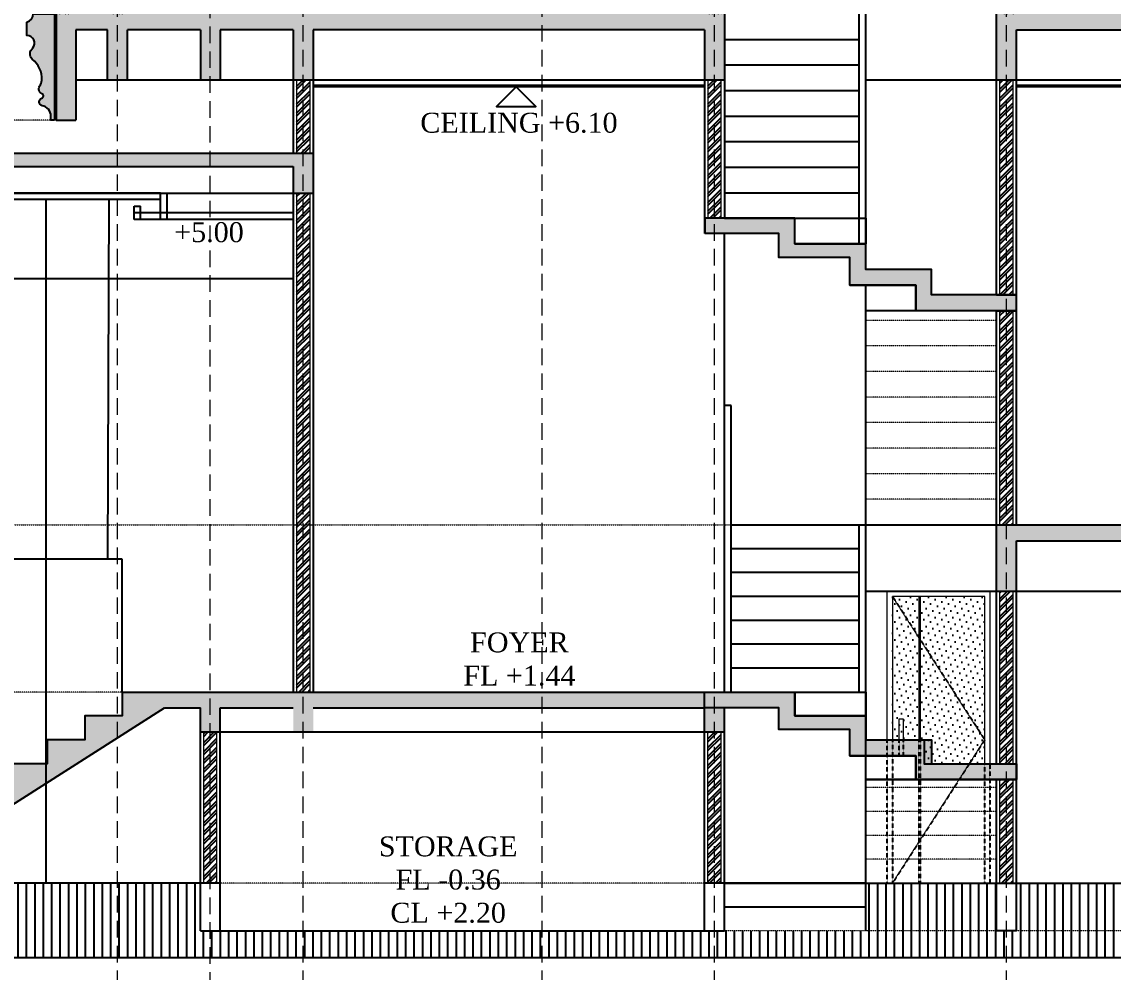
# Model space of a CAD drawing. Header units: millimetres. Extents: x -9564 to 494436, y -140371 to 4257.
# Drawn here: x 424832 to 433056, y -15594 to -8434 of the extents above; entities that cross this region are included whole.
import ezdxf

# ---------------------------------------------------------------- set-up
doc = ezdxf.new("R2010")
doc.units = ezdxf.units.MM
doc.header["$MEASUREMENT"] = 0
for name, pattern in [('DASHED', [0.75, 0.5, -0.25]), ('HIDDEN2', [0.1875, 0.125, -0.0625]), ('SLD-Solid', [0])]:
    doc.linetypes.add(name, pattern=pattern)
doc.layers.get('DEFPOINTS').update_dxf_attribs({"lineweight": 18})
for name, color, linetype, lineweight in [('8', 8, 'Continuous', 5), ('AS', 8, 'HIDDEN2', 5), ('DIM', 1, 'Continuous', 5), ('Dimensi', 252, 'Continuous', 9), ('DOOR OPENING', 4, 'SLD-Solid', 5)]:
    doc.layers.add(name, color=color, linetype=linetype, lineweight=lineweight)
for name, color, linetype in [('garis tipis', 251, 'Continuous'), ('HACH', 251, 'Continuous'), ('TEXT', 4, 'Continuous')]:
    doc.layers.add(name, color=color, linetype=linetype)
doc.styles.add('style1', font='times.ttf', dxfattribs={"height": 0.15})
doc.styles.add('style2', font='times.ttf', dxfattribs={"height": 0.18})
doc.dimstyles.new('ISO-25', dxfattribs={"dimtxt": 0.18, "dimasz": 0.12, "dimexe": 0.1, "dimexo": 0.1, "dimgap": 0.0625, "dimtad": 1, "dimtoh": 1, "dimdec": 0, "dimlfac": 1000, "dimtxsty": 'style2', "dimblk": 'ARCHTICK', "dimcen": 0.15, "dimclrd": 1, "dimclre": 1, "dimclrt": 4, "dimadec": 0, "dimazin": 0, "dimtfac": 1, "dimtdec": 0, "dimtmove": 0, "dimatfit": 3, "dimldrblk": 'OBLIQUE', "dimfxl": 1, "dimarcsym": 0})
pattern_1 = [(95, (295264.6, -139278.485), (28.018925, 23.5106715), [3.809999, -41.909992]), (40, (295264.6, -139278.485), (-32.0036846, 22.0353416), [3.0479994, -33.5281105]), (145.451445, (295266.935, -139276.525), (-3.984759, 45.546012), [3.238001, -35.618042]), (91.1842, (295257.416, -139271.3), (44.28204, 32.390676), [5.714999, -62.864988]), (141.635558, (295261.106, -139268.6), (-1.417323, 68.56534), [4.857004, -53.427112]), (36.18415, (295257.416, -139271.3), (-1.417323, 68.56534), [4.571993, -50.291937]), (66, (295262.804, -139269.504), (35.903989, 6.9790285), [3.809999, -41.909992]), (11, (295262.804, -139269.504), (-17.307982, 34.788232), [3.0479994, -33.527994]), (116.451445, (295265.796, -139268.923), (18.596007, 41.7672607), [3.238001, -35.617981]), (82.5, (295264.6, -139278.485), (-11.52109165, 12.3946804), [0, -33.1215938, 0, -34.0359936, 0, -33.6549937]), (52.5, (295264.6, -139278.485), (-4.7179446, 23.6173956), [0, -19.4055963, 0, -32.359594, 0, -12.8269976]), (12.5, (295256.59, -139286.495), (19.98556885, 18.3652357), [0, -12.6999976, 0, -39.6239925, 0, -52.57799]), (2.5, (295252.998, -139290.087), (17.3527776, 24.544474), [0, -16.509997, 0, -26.314395, 0, -37.337993])]
pattern_2 = [(45, (295264.6, -139278.485), (-33.675954, 33.675954), []), (45, (295287.05, -139278.485), (-33.675954, 33.675954), [])]

# ---------------------------------------------------------------- blocks, each defined once
blk = doc.blocks.new('strair')
at = {"layer": 'DIM', "true_color": 0x636466}
h = blk.add_hatch(dxfattribs=at)
h.set_pattern_fill('AR-CONC', color=251, scale=0.0002, angle=45)
h.set_pattern_definition([(95, (4.91692, 3e-14), (0.02801893, 0.023510676), [0.00381, -0.04191]), (40, (4.91692, 3e-14), (-0.032003691, 0.022035346), [0.003048, -0.033528117]), (145.451445, (4.919255, 0.00196), (-0.0039847595, 0.0455460204), [0.003238002, -0.035618049]), (91.1842, (4.909736, 0.007184), (0.044282049, 0.032390683), [0.005715, -0.062865]), (141.635558, (4.913426, 0.009883), (-0.001417323, 0.068565353), [0.004857005, -0.053427122]), (36.18415, (4.909736, 0.007184), (-0.001417323, 0.068565353), [0.004571993, -0.050291946]), (66, (4.915124, 0.00898), (0.035903996, 0.00697903), [0.00381, -0.04191]), (11, (4.915124, 0.00898), (-0.017307985, 0.034788239), [0.003048, -0.033528]), (116.451445, (4.918116, 0.009562), (0.0185960104, 0.0417672685), [0.003238002, -0.0356179875]), (82.5, (4.91692, 3e-14), (-0.0115210938, 0.0123946827), [0, -0.0331216, 0, -0.034036, 0, -0.033655]), (52.5, (4.91692, 3e-14), (-0.0047179455, 0.0236174), [0, -0.0194056, 0, -0.0323596, 0, -0.012827]), (12.5, (4.90891, -0.00801), (0.0199855726, 0.0183652391), [0, -0.0127, 0, -0.039624, 0, -0.052578]), (2.5, (4.905317, -0.011602), (0.017352781, 0.0245444786), [0, -0.01651, 0, -0.0263144, 0, -0.037338])])
h.paths.add_polyline_path([(141.9799, 128.7875), (141.3399, 128.7875), (141.3399, 128.98), (140.8449, 128.98), (140.8449, 129.1725), (140.3099, 129.1725), (140.3099, 129.365), (139.6299, 129.365), (139.6299, 129.2507), (140.1899, 129.2507), (140.1899, 129.07), (140.7249, 129.07), (140.7249, 128.86), (141.2199, 128.86), (141.2199, 128.6675), (141.9799, 128.6675)])
for p, q in [((139.6299, 129.365), (139.6299, 129.2507)), ((141.2199, 128.6675), (140.8449, 128.6675))]:
    blk.add_line(p, q)
for points in [[(141.9799, 128.6675), (141.9799, 128.7875), (141.3399, 128.7875), (141.3399, 128.98), (140.8449, 128.98), (140.8449, 129.1725), (140.3099, 129.1725), (140.3099, 129.365), (139.6299, 129.365)], [(141.9799, 128.6675), (141.2199, 128.6675), (141.2199, 128.86), (140.7249, 128.86), (140.7249, 129.07), (140.1899, 129.07), (140.1899, 129.2507), (139.6299, 129.2507)], [(140.7249, 128.86), (141.2199, 128.86), (141.2199, 128.6675)]]:
    blk.add_lwpolyline(points)
blk.add_lwpolyline([(140.8449, 129.1725), (140.3099, 129.1725), (140.3099, 129.365), (140.8449, 129.365)], close=True)
blk = doc.blocks.new('12143')
at = {"layer": 'DIM', "true_color": 0x636466}
h = blk.add_hatch(dxfattribs=at)
h.set_pattern_fill('AR-CONC', color=251, scale=0.0002, angle=45)
h.set_pattern_definition([(95, (0, -4), (0.02801893, 0.023510676), [0.00381, -0.04191]), (40, (0, -4), (-0.032003691, 0.022035346), [0.003048, -0.033528117]), (145.451445, (0.002335, -3.99804), (-0.0039847595, 0.0455460204), [0.003238002, -0.035618049]), (91.1842, (-0.007184, -3.992816), (0.044282049, 0.032390683), [0.005715, -0.062865]), (141.635558, (-0.003494, -3.990117), (-0.001417323, 0.068565353), [0.004857005, -0.053427122]), (36.18415, (-0.007184, -3.992816), (-0.001417323, 0.068565353), [0.004571993, -0.050291946]), (66, (-0.001796, -3.99102), (0.035903996, 0.00697903), [0.00381, -0.04191]), (11, (-0.001796, -3.99102), (-0.017307985, 0.034788239), [0.003048, -0.033528]), (116.451445, (0.001196, -3.990438), (0.0185960104, 0.0417672685), [0.003238002, -0.0356179875]), (82.5, (0, -4), (-0.0115210938, 0.0123946827), [0, -0.0331216, 0, -0.034036, 0, -0.033655]), (52.5, (0, -4), (-0.0047179455, 0.0236174), [0, -0.0194056, 0, -0.0323596, 0, -0.012827]), (12.5, (-0.00801, -4.00801), (0.0199855726, 0.0183652391), [0, -0.0127, 0, -0.039624, 0, -0.052578]), (2.5, (-0.011602, -4.011602), (0.017352781, 0.0245444786), [0, -0.01651, 0, -0.0263144, 0, -0.037338])])
h.paths.add_polyline_path([(134.7129, 121.795), (135.3929, 121.795), (135.3929, 121.615), (135.9279, 121.615), (135.9279, 121.4344), (136.4229, 121.4344), (136.4229, 121.255), (137.0629, 121.255), (137.0629, 121.135), (136.3029, 121.135), (136.3029, 121.3144), (135.8079, 121.3144), (135.8079, 121.5125), (135.2729, 121.5125), (135.2729, 121.675), (134.7129, 121.675)])
for points in [[(134.7129, 121.795), (135.3929, 121.795), (135.3929, 121.615), (135.9279, 121.615), (135.9279, 121.4344), (136.4229, 121.4344), (136.4229, 121.255), (137.0629, 121.255), (137.0629, 121.135), (136.3029, 121.135), (136.3029, 121.3144), (135.8079, 121.3144), (135.8079, 121.5125), (135.2729, 121.5125), (135.2729, 121.675), (134.7129, 121.675)], [(135.9279, 121.615), (135.3929, 121.615), (135.3929, 121.795), (135.9279, 121.795)]]:
    blk.add_lwpolyline(points, close=True)
blk.add_lwpolyline([(135.8079, 121.3144), (136.3029, 121.3144), (136.3029, 121.135), (135.9279, 121.135)])
blk = doc.blocks.new('lis 3')
at = {"true_color": 0x636466}
h = blk.add_hatch(color=251, dxfattribs=at)
h.dxf.hatch_style = 1
h.paths.add_polyline_path([(93.2596, 135.8463), (93.2596, 135.9463, -0.319918), (93.2119, 136.0088), (93.0532, 136.0088), (93.0532, 135.2088), (93.0794, 135.2088), (93.0794, 135.238, -0.36498), (93.146, 135.317, 0.74874), (93.1481, 135.373, -0.70461), (93.1474, 135.4069, 0.42104), (93.1656, 135.4635, -0.123299), (93.1466, 135.5103, -0.24485), (93.2204, 135.6668, 0.438632), (93.2156, 135.7521, -0.621787)])
blk.add_lwpolyline([(93.0532, 135.2088), (93.0794, 135.2088), (93.0794, 135.238, -0.36498), (93.146, 135.317, 0.741922), (93.1486, 135.3729, -0.66528), (93.1451, 135.4059, 0.438756), (93.1656, 135.4635, -0.123299), (93.1466, 135.5103, -0.24485), (93.2204, 135.6668, 0.438632), (93.2156, 135.7521, -0.621787), (93.2596, 135.8463), (93.2596, 135.9463, -0.319918), (93.2119, 136.0088), (93.0532, 136.0088)], format="xyb", close=True)
blk = doc.blocks.new('_ArchTick')
at = {"color": 0, "linetype": 'ByBlock', "const_width": 0.15}
blk.add_lwpolyline([(-0.5, -0.5), (0.5, 0.5)], dxfattribs=at)
blk = doc.blocks.new('*D944')
at = {"color": 1, "lineweight": -2, "transparency": 16777216}
for p, q in [((425166.5, -9773.5), (425015.5, -9773.5)), ((425015.6, -14923.5), (425015.6, -9773.5)), ((425166.5, -14923.5), (425015.5, -14923.5))]:
    blk.add_line(p, q, dxfattribs=at)
at = {"layer": 'DEFPOINTS', "color": 0, "transparency": 16777216}
for p in [(425015.6, -9773.5), (425166.6, -9773.5), (425166.6, -14923.5, 0)]:
    blk.add_point(p, dxfattribs=at)
at = {"color": 1, "lineweight": -2, "transparency": 16777216, "xscale": 0.12, "yscale": 0.12, "zscale": 0.12}
for p, rotation in [((425015.6, -9773.5), 90), ((425015.6, -14923.5), 270)]:
    blk.add_blockref('_ArchTick', p, dxfattribs=dict(at, rotation=rotation))
at = {"color": 4, "transparency": 16777216, "insert": (425015.4, -12348.5), "char_height": 0.18, "attachment_point": 5, "rotation": 90, "style": 'style2'}
blk.add_mtext('5149999', dxfattribs=at)
blk = doc.blocks.new('_Oblique')
at = {"color": 0, "linetype": 'ByBlock', "lineweight": -2}
blk.add_line((-0.5, -0.5), (0.5, 0.5), dxfattribs=at)
blk = doc.blocks.new('1223')
at = {"layer": 'AS'}
for p, q in [((457.3527, 196.1256), (457.3527, 214.2574)), ((458.0527, 195.5522), (458.0527, 214.2574)), ((458.7527, 196.1256), (458.7527, 214.2574)), ((460.5527, 196.1256), (460.5527, 214.2574)), ((461.8527, 196.1256), (461.8527, 214.2574)), ((464.0527, 196.1256), (464.0527, 214.2574))]:
    blk.add_line(p, q, dxfattribs=at)

msp = doc.modelspace()

# ---------------------------------------------------------------- hatches: boundary and pattern name
h = msp.add_hatch()
h.set_pattern_fill('ANSI32', color=8, scale=4.999999)
h.set_pattern_definition(pattern_2)
h.paths.add_polyline_path([(439277.5222, -14923.5377), (439377.5222, -14923.5377), (439377.5222, -12723.5381), (439277.5222, -12723.5381)])
h.paths.add_polyline_path([(439377.5222, -8873.5388), (439277.5222, -8873.5388), (439277.5222, -12223.5382), (439377.5222, -12223.5382)])
h.paths.add_polyline_path([(439377.5222, -4923.5396), (439277.5222, -4923.5396), (439277.5222, -8373.5389), (439377.5222, -8373.5389)])
h.paths.add_polyline_path([(432202.5236, -4523.5396), (432302.5235, -4523.5396), (432302.5235, -1473.5402), (432202.5236, -1473.5402)])
h.paths.add_polyline_path([(435682.5228, -12723.5381), (435582.5228, -12723.5381), (435582.5228, -14923.5377), (435682.5228, -14923.5377)])
h.paths.add_polyline_path([(430102.524, -13783.5379), (430002.524, -13783.5379), (430002.524, -14923.5377), (430102.524, -14923.5377)])
h.paths.add_polyline_path([(426302.5247, -13783.5379), (426202.5247, -13783.5379), (426202.5247, -14923.5377), (426302.5247, -14923.5377)])
h.paths.add_polyline_path([(427002.5245, -12223.5382), (426902.5246, -12223.5382), (426902.5246, -13483.538), (427002.5245, -13483.538)])
h.paths.add_polyline_path([(426902.5246, -12223.5382), (427002.5245, -12223.5382), (427002.5245, -9723.5387), (426902.5246, -9723.5387)])
h.paths.add_polyline_path([(427002.5245, -8873.5388), (426902.5246, -8873.5388), (426902.5246, -9423.5387), (427002.5245, -9423.5387)])
h.paths.add_polyline_path([(425602.5248, -4923.5396), (425502.5255, -4923.5396), (425502.5255, -7773.539), (425602.5248, -7773.539)])
h.paths.add_polyline_path([(425502.5255, -8373.5389), (425602.5248, -8373.5389), (425602.5248, -7873.539), (425502.5255, -7873.539)])
h.paths.add_polyline_path([(425215.0263, -7873.539), (425115.0271, -7873.539), (425115.0271, -8373.5389), (425215.0263, -8373.5389)])
h.paths.add_polyline_path([(426902.5246, -4523.5396), (427002.5245, -4523.5396), (427002.5245, -1473.5402), (426902.5246, -1473.5402)])
h.paths.add_polyline_path([(430002.524, -4523.5396), (430102.524, -4523.5396), (430102.524, -1473.5402), (430002.524, -1473.5402)])
h.paths.add_polyline_path([(421727.5255, -9723.5387), (421627.5255, -9723.5387), (421627.5255, -10523.5385), (421727.5255, -10523.5385)])
h.paths.add_polyline_path([(427813.8535, -9354.2195), (429342.4581, -9354.2195), (429342.4581, -9033.942), (427813.8535, -9033.942)], flags=9)
h.paths.add_polyline_path([(427483.2014, -3334.971), (427483.2014, -2713.4066), (427098.8684, -2713.4066), (427098.8684, -3334.971)], flags=9)
h.paths.add_polyline_path([(439377.5222, -1473.5402), (439277.5222, -1473.5402), (439277.5222, -4523.5396), (439377.5222, -4523.5396)])
h = msp.add_hatch()
h.set_pattern_fill('ANSI32', color=8, scale=4.999999)
h.set_pattern_definition(pattern_2)
h.paths.add_polyline_path([(432202.5236, -14923.5377), (432302.5235, -14923.5377), (432302.5235, -14143.5378), (432202.5236, -14143.5378)])
h.paths.add_polyline_path([(432202.5236, -14023.5379), (432302.5235, -14023.5379), (432302.5235, -12723.5381), (432202.5236, -12723.5381)])
h.paths.add_polyline_path([(432302.5235, -10611.0385), (432202.5236, -10611.0385), (432202.5236, -12223.5382), (432302.5235, -12223.5382)])
h.paths.add_polyline_path([(432202.5236, -10491.0385), (432302.5235, -10491.0385), (432302.5235, -8873.5388), (432202.5236, -8873.5388)])
h.paths.add_polyline_path([(430002.524, -9913.5386), (430102.524, -9913.5386), (430102.524, -8873.5388), (430002.524, -8873.5388)])
h.paths.add_polyline_path([(432302.5235, -6761.0392), (432202.5236, -6761.0392), (432202.5236, -8373.5389), (432302.5235, -8373.5389)])
h.paths.add_polyline_path([(430102.524, -6177.8577), (430002.524, -6177.8577), (430002.524, -8373.5389), (430102.524, -8373.5389)])
h.paths.add_polyline_path([(432302.5235, -4923.5396), (432202.5236, -4923.5396), (432202.5236, -6641.0393), (432302.5235, -6641.0393)])
h.paths.add_polyline_path([(430102.524, -4923.5396), (430002.524, -4923.5396), (430002.524, -6063.5394), (430102.524, -6063.5394)])
h = msp.add_hatch()
h.set_pattern_fill('DOTS', color=8, scale=29.999994, angle=45)
h.set_pattern_definition([(45, (-203801.84, -168824.07), (-16.837977, 50.5139312), [0, -47.624991])])
h.paths.add_polyline_path([(431547.0691, -12763.5381), (432087.5236, -12763.5381), (432087.5236, -13343.538)])
h.paths.add_polyline_path([(431734.6123, -14023.5379), (432087.5236, -14023.5379), (432087.5236, -13343.538)])
h.paths.add_polyline_path([(431632.5237, -13844.1054), (431632.5237, -14023.5379), (431734.6123, -14023.5379), (432087.5236, -13343.538), (431547.0691, -12763.5381), (431477.5237, -12763.5381), (431477.5237, -13844.1054)])
h.paths.add_polyline_path([(431392.5242, -13844.1054), (431467.5237, -13844.1054), (431467.5237, -12763.5381), (431392.5242, -12763.5381)])
h = msp.add_hatch()
h.set_pattern_fill('ANSI31', color=8, scale=19.999996, angle=45)
h.set_pattern_definition([(90, (295264.6, -139278.485), (-63.499988, 0), [])])
h.paths.add_polyline_path([(421752.5255, -14923.5377), (419502.5259, -14923.5377), (419502.5259, -15483.5376), (421752.5255, -15483.5376)])
h.paths.add_polyline_path([(422232.5254, -14923.5377), (421752.5255, -14923.5377), (421752.5255, -15483.5376), (422232.5254, -15483.5376)])
h.paths.add_polyline_path([(424172.525, -14923.5377), (422232.5254, -14923.5377), (422232.5254, -15483.5376), (424172.525, -15483.5376)])
h.paths.add_polyline_path([(432177.5236, -14923.5377), (431192.5237, -14923.5377), (431192.5237, -15283.5376), (432177.5236, -15283.5376)], flags=17)
h.paths.add_polyline_path([(435557.5228, -14923.5377), (432327.5235, -14923.5377), (432327.5235, -15283.5376), (435557.5228, -15283.5376)], flags=17)
h.paths.add_polyline_path([(439252.5222, -14923.5377), (435707.5228, -14923.5377), (435707.5228, -15283.5376), (439252.5222, -15283.5376)], flags=17)
h.paths.add_polyline_path([(424322.525, -14923.5377), (424322.525, -15283.5376), (424172.525, -15283.5376), (424172.525, -15483.5376), (439402.5222, -15483.5376), (439402.5222, -15283.5376), (430087.7543, -15283.5376), (429977.524, -15283.5376), (426177.5247, -15283.5376), (426177.5247, -14923.5377)])
at = {"layer": 'DIM', "true_color": 0x636466}
h = msp.add_hatch(dxfattribs=at)
h.set_pattern_fill('AR-CONC', color=251, scale=0.2, angle=45)
h.set_pattern_definition(pattern_1)
h.paths.add_polyline_path([(439252.5222, -4923.5396), (439402.5222, -4923.5396), (439402.5222, -4523.5396), (432177.5236, -4523.5396), (432177.5236, -4923.5396), (432327.5235, -4923.5396), (432327.5235, -4643.5396), (439252.5222, -4643.5396)])
h.paths.add_polyline_path([(429977.524, -4643.5396), (429977.524, -4923.5396), (430127.5239, -4923.5396), (430127.5239, -4523.5396), (425477.5256, -4523.5396), (425477.5256, -4923.5396), (425627.5248, -4923.5396), (425627.5248, -4643.5396)])
h.paths.add_polyline_path([(439252.5222, -1193.5403), (439252.5222, -1473.5402), (439402.5222, -1473.5402), (439402.5222, -1073.5403), (432327.5235, -1073.5403), (426877.5246, -1073.5403), (426877.5246, -1473.5402), (427027.5245, -1473.5402), (427027.5245, -1193.5403), (429977.524, -1193.5403), (429977.524, -1473.5402), (430127.5239, -1473.5402), (430127.5239, -1193.5403), (432177.5236, -1193.5403), (432177.5236, -1473.5402), (432327.5235, -1473.5402), (432327.5235, -1193.5403)])
h.paths.add_polyline_path([(426877.5246, -9523.5387), (426877.5246, -9723.5387), (427027.5245, -9723.5387), (427027.5245, -9423.5387), (421602.5256, -9423.5387), (421602.5256, -9723.5387), (421752.5255, -9723.5387), (421752.5255, -9523.5387)])
h = msp.add_hatch(dxfattribs=at)
h.set_pattern_fill('AR-CONC', color=251, scale=0.2, angle=45)
h.set_pattern_definition(pattern_1)
h.paths.add_polyline_path([(439252.5222, -8493.5389), (439252.5222, -8873.5388), (439402.5222, -8873.5388), (439402.5222, -8373.5389), (432177.5236, -8373.5389), (432177.5236, -8873.5388), (432327.5235, -8873.5388), (432327.5235, -8493.5389)])
h.paths.add_polyline_path([(425090.0256, -8373.5389), (425090.0256, -9173.5388), (425240.0256, -9173.5388), (425240.0256, -8493.5389), (425477.5256, -8493.5389), (425477.5256, -8873.5388), (425627.5248, -8873.5388), (425627.5248, -8493.5389), (426177.5247, -8493.5389), (426177.5247, -8873.5388), (426327.5247, -8873.5388), (426327.5247, -8493.5389), (426877.5246, -8493.5389), (426877.5246, -8873.5388), (427027.5245, -8873.5388), (427027.5245, -8493.5389), (429977.524, -8493.5389), (429977.524, -8873.5388), (430127.5239, -8873.5388), (430127.5239, -8373.5389)])
h = msp.add_hatch(dxfattribs=at)
h.set_pattern_fill('AR-CONC', color=251, scale=0.2, angle=45)
h.set_pattern_definition(pattern_1)
h.paths.add_polyline_path([(439402.5222, -12223.5382), (432177.5236, -12223.5382), (432177.5236, -12723.5381), (432182.5235, -12723.5381), (432327.5235, -12723.5381), (432327.5235, -12343.5382), (435557.5228, -12343.5382), (435557.5228, -12723.5381), (435707.5228, -12723.5381), (435707.5228, -12343.5382), (439252.5222, -12343.5382), (439252.5222, -12723.5381), (439402.5222, -12723.5381)])
h = msp.add_hatch(dxfattribs=at)
h.set_pattern_fill('AR-CONC', color=251, scale=0.2, angle=45)
h.set_pattern_definition(pattern_1)
h.paths.add_polyline_path([(430127.5239, -13603.5379), (430052.524, -13603.5379), (430052.524, -13783.5379), (430127.5239, -13783.5379)])
h.paths.add_polyline_path([(430052.524, -13603.5379), (429977.524, -13603.5379), (429977.524, -13783.5379), (430052.524, -13783.5379)])
h.paths.add_polyline_path([(429977.524, -13483.538), (428752.5242, -13483.538), (428752.5242, -13603.5379), (429977.524, -13603.5379)])
h.paths.add_polyline_path([(428752.5242, -13483.538), (426952.5245, -13483.538), (426952.5245, -13783.5379), (427027.5244, -13783.5379), (427027.5244, -13603.5379), (428752.5242, -13603.5379)])
h.paths.add_polyline_path([(426952.5245, -13483.538), (425589.1914, -13483.538), (425589.1914, -13663.5379), (425305.8581, -13663.5379), (425305.8581, -13843.5379), (425022.5248, -13843.5379), (425022.5248, -14023.5379), (424739.1915, -14023.5379), (424739.1915, -14203.5378), (424455.8583, -14203.5378), (424455.8583, -14383.5378), (424172.525, -14383.5378), (424172.525, -14705.706), (425907.4192, -13603.5379), (426177.5247, -13603.5379), (426177.5247, -13783.5379), (426327.5247, -13783.5379), (426327.5247, -13603.5379), (426877.5245, -13603.5379), (426877.5245, -13783.5379), (426952.5245, -13783.5379)])

# ---------------------------------------------------------------- linework, layer by layer
for p, q in [((430127.5239, -6177.8577), (430127.5239, -9913.5386)), ((425090.0256, -8373.5389, 0), (425090.0256, -9173.5388, 0)), ((431142.5238, -10106.0386), (431142.5238, -8373.5389)), ((431192.5237, -10298.5386), (431192.5237, -8373.5389)), ((432177.5236, -10418.5385), (432177.5236, -8373.5389)), ((425477.5256, -8493.5389, 0), (425240.0256, -8493.5389)), ((425240.0256, -8493.5389, 0), (425240.0256, -9173.5388, 0)), ((425477.5256, -8873.5388, 0), (425477.5256, -8493.5389, 0)), ((426177.5247, -8493.5389), (425627.5248, -8493.5389)), ((425627.5248, -8873.5388), (425627.5248, -8493.5389)), ((426177.5247, -8493.5389), (426177.5247, -8873.5388)), ((426877.5246, -8493.5389), (426327.5247, -8493.5389)), ((426327.5247, -8493.5389), (426327.5247, -8873.5388)), ((426877.5246, -8493.5389), (426877.5246, -9423.5387)), ((429977.524, -8493.5389), (427027.5245, -8493.5389)), ((427027.5245, -8493.5389), (427027.5245, -13483.538)), ((429977.524, -8493.5389, 0), (429977.524, -10027.857)), ((432327.5235, -12223.5382), (432327.5235, -8493.5389)), ((432327.5235, -8493.5389), (439252.5222, -8493.5389)), ((430127.5239, -8566.0389), (431142.5238, -8566.0389)), ((425477.5263, -8773.5389, 0), (425477.5256, -8773.5389, 0)), ((430127.5239, -8758.5389), (431142.5238, -8758.5389)), ((426877.5246, -8873.5388), (425240.0256, -8873.5388, 0)), ((430127.5239, -8873.5388), (426877.5246, -8873.5388)), ((430127.5239, -8873.5388), (427027.5245, -8873.5388)), ((439402.5222, -8873.5388), (431192.5237, -8873.5388)), ((439252.5222, -8873.5388, 0), (432177.5236, -8873.5388)), ((429977.524, -8923.5388), (427027.5245, -8923.5388)), ((430127.5239, -8951.0388), (431142.5238, -8951.0388)), ((439252.5222, -8923.5388, 0), (432327.5235, -8923.5388, 0)), ((425090.0264, -9173.5388, 0), (425240.0256, -9173.5388, 0)), ((430127.5239, -9143.5388), (431142.5238, -9143.5388)), ((430127.5239, -9336.0387), (431142.5238, -9336.0387)), ((421602.5256, -9423.5387), (427027.5245, -9423.5387)), ((421752.5255, -9523.5387), (426877.5246, -9523.5387)), ((426877.5246, -9523.5387), (426877.5246, -13483.538)), ((430127.5239, -9528.5387), (431142.5238, -9528.5387)), ((421752.5255, -9723.5387), (426877.5246, -9723.5387)), ((425877.5247, -9773.5387), (424143.8997, -9773.5387)), ((425877.5247, -9723.5387), (424144.0682, -9723.5387)), ((425486.6555, -9773.5387), (425477.5248, -12483.5382)), ((425877.5247, -9923.5386), (425877.5247, -9723.5387)), ((425927.5247, -9923.5386), (425927.5247, -9723.5387)), ((426877.5246, -9723.5387), (427027.5245, -9723.5387)), ((430127.5239, -9721.0387), (431142.5238, -9721.0387)), ((425677.5248, -9923.5386), (425677.5248, -9823.5387)), ((425677.5248, -9823.5387), (425727.5248, -9823.5387)), ((425727.5248, -9923.5386), (425727.5248, -9823.5387)), ((426877.5246, -9873.5386), (425677.5248, -9873.5386)), ((426877.5246, -9923.5386), (425677.5248, -9923.5386)), ((425877.5247, -9923.5386), (425677.5248, -9923.5386)), ((426877.5246, -9923.5386), (425877.5247, -9923.5386)), ((430127.5239, -9913.5386), (429977.524, -9913.5386)), ((430127.5239, -9913.5386), (431192.5237, -9913.5386)), ((430127.5239, -10491.0385), (430127.5239, -10027.857)), ((430657.5238, -10106.0386), (431192.5237, -10106.0386)), ((426877.5246, -10368.8781), (421752.5255, -10368.8781)), ((431192.5237, -10611.0385), (431192.5237, -10418.5385)), ((432177.5236, -10491.0385), (432177.5236, -10418.5385)), ((430127.5239, -13483.538), (430127.5239, -10491.0385)), ((432177.5236, -10491.0385), (432327.5235, -10491.0385)), ((431192.5237, -12223.5382), (431192.5237, -10611.0385)), ((432177.5236, -12223.5382), (432177.5236, -10611.0385)), ((432177.5236, -10611.0385), (432327.5235, -10611.0385)), ((430177.5239, -11323.5384), (430127.5239, -11323.5384)), ((430177.5239, -13483.538), (430177.5239, -11323.5384)), ((430177.5239, -12223.5382), (439402.5222, -12223.5382)), ((431142.5238, -13483.538), (431142.5238, -12223.5382)), ((431192.5237, -14023.5379), (431192.5237, -12223.5382)), ((432177.5236, -14023.5379), (432177.5236, -12223.5382)), ((431142.5238, -12403.5382), (430177.5239, -12403.5382)), ((431142.5238, -12403.5382), (430177.5239, -12403.5382)), ((432327.5235, -15283.5376), (432327.5235, -12343.5382)), ((432327.5235, -12343.5382), (435557.5228, -12343.5382)), ((425589.1914, -12483.5382), (424172.525, -12483.5382)), ((425589.1914, -13483.538), (425589.1914, -12483.5382)), ((431142.5238, -12583.5381), (430177.5239, -12583.5381)), ((431192.5237, -12723.5381), (439402.5222, -12723.5381)), ((431142.5238, -12763.5381), (430177.5239, -12763.5381)), ((431142.5238, -12943.5381), (430177.5239, -12943.5381)), ((431142.5238, -13123.538), (430177.5239, -13123.538)), ((431142.5238, -13303.538), (430177.5239, -13303.538)), ((425589.1914, -13483.538), (430127.5239, -13483.538)), ((424322.525, -14610.4119), (425907.4192, -13603.5379)), ((425907.4192, -13603.5379), (426177.5247, -13603.5379)), ((426177.5247, -15283.5376), (426177.5247, -13603.5379)), ((426327.5247, -15283.5376), (426327.5247, -13603.5379)), ((426327.5247, -13603.5379), (426877.5245, -13603.5379)), ((427027.5244, -13603.5379), (429977.524, -13603.5379)), ((429977.524, -15283.5376), (429977.524, -13603.5379)), ((430127.5239, -15283.5376), (430127.5239, -13603.5379)), ((426177.5247, -13783.5379), (430127.5239, -13783.5379)), ((431192.5237, -15283.5376), (431192.5237, -13964.1054)), ((432177.5236, -14023.5379), (432327.5235, -14023.5379)), ((431192.5237, -14143.5378), (432177.5236, -14143.5378)), ((432177.5236, -15283.5376), (432177.5236, -14143.5378)), ((432177.5236, -14143.5378), (432327.5235, -14143.5378)), ((426177.5247, -14923.5377, 0), (419502.5259, -14923.5377)), ((426327.5247, -14923.5377, 0), (426177.5247, -14923.5377, 0)), ((430127.5239, -14923.5377), (429977.524, -14923.5377)), ((430127.5239, -14923.5377), (439402.5222, -14923.5377)), ((430127.5239, -14923.5377), (431192.5237, -14923.5377)), ((431192.5237, -14923.5377), (430127.5239, -14923.5377)), ((431192.5237, -14923.5377), (432177.5236, -14923.5377)), ((431192.5237, -15103.5377), (430127.5239, -15103.5377)), ((426177.5247, -15283.5376), (429977.524, -15283.5376)), ((429977.524, -15283.5376), (430127.5239, -15283.5376)), ((432327.5235, -15283.5376), (432177.5236, -15283.5376)), ((419502.5259, -15483.5376, 0), (441785.9202, -15483.5376, 0))]:
    msp.add_line(p, q)
for points in [[(428557.4781, -8923.5388), (428409.4837, -9071.5332), (428705.4725, -9071.5332), (428557.4781, -8923.5388)], [(425589.1914, -13483.538), (425589.1914, -13663.5379), (425305.8581, -13663.5379), (425305.8581, -13843.5379), (425022.5248, -13843.5379), (425022.5248, -14023.5379), (424739.1915, -14023.5379), (424739.1915, -14203.5378), (424455.8583, -14203.5378), (424455.8583, -14383.5378), (424172.525, -14383.5378), (424172.525, -14563.5378), (421752.5255, -14563.5378)], [(431352.5242, -13844.1054), (431632.5237, -13844.1054), (431632.5237, -14023.5379), (432127.5236, -14023.5379)]]:
    msp.add_lwpolyline(points)
at = {"layer": '8'}
for p, q in [((426902.5246, -8873.5388), (426902.5246, -9423.5387)), ((427002.5245, -8873.5388), (427002.5245, -9423.5387)), ((430002.524, -8873.5388, 0), (430002.524, -9913.5386)), ((430102.524, -9913.5386), (430102.524, -8873.5388)), ((432202.5236, -10491.0385), (432202.5236, -8873.5388)), ((432302.5235, -10491.0385), (432302.5235, -8873.5388)), ((426902.5246, -9723.5387), (426902.5246, -13483.538)), ((427002.5245, -9723.5387), (427002.5245, -13483.538)), ((432202.5236, -12223.5382), (432202.5236, -10611.0385)), ((432302.5235, -12223.5382), (432302.5235, -10611.0385)), ((432202.5236, -14023.5379), (432202.5236, -12723.5381)), ((432302.5235, -14023.5379), (432302.5235, -12723.5381)), ((426202.5247, -14923.5377), (426202.5247, -13783.5379)), ((426302.5247, -14923.5377), (426302.5247, -13783.5379)), ((430002.524, -14923.5377), (430002.524, -13783.5379)), ((430102.524, -14923.5377), (430102.524, -13783.5379)), ((432202.5236, -14923.5377), (432202.5236, -14143.5378)), ((432302.5235, -14923.5377), (432302.5235, -14143.5378))]:
    msp.add_line(p, q, dxfattribs=at)
at = {"layer": 'AS'}
for p, q in [((425240.0256, -9173.5388), (415982.9209, -9173.5388)), ((432177.5236, -10683.5385), (431192.5237, -10683.5385)), ((432177.5236, -10876.0385), (431192.5237, -10876.0385)), ((432177.5236, -11068.5384), (431192.5237, -11068.5384)), ((432177.5236, -11261.0384), (431192.5237, -11261.0384)), ((432177.5236, -11453.5383), (431192.5237, -11453.5383)), ((432177.5236, -11646.0383), (431192.5237, -11646.0383)), ((432177.5236, -11838.5383), (431192.5237, -11838.5383)), ((432177.5236, -12031.0382), (431192.5237, -12031.0382)), ((417357.544, -12223.5382), (432177.5236, -12223.5382)), ((425589.1914, -13483.538), (417707.6579, -13483.538)), ((432177.5236, -14203.5378), (431192.5237, -14203.5378)), ((432177.5236, -14383.5378), (431192.5237, -14383.5378)), ((432177.5236, -14563.5378), (431192.5237, -14563.5378)), ((432177.5236, -14743.5377), (431192.5237, -14743.5377)), ((441785.9202, -14923.5377, 0), (417831.8304, -14923.5377, 0)), ((442570.0613, -15283.5376, 0), (430087.7543, -15283.5376, 0)), ((441785.9202, -15483.5376, 0), (419502.5259, -15483.5376, 0))]:
    msp.add_line(p, q, dxfattribs=at)
at = {"layer": 'Dimensi'}
for p, q in [((431442.5242, -13844.1054), (431442.5242, -13686.0379)), ((431442.5242, -13686.0379), (431472.5242, -13686.0379)), ((431472.5242, -13686.0379), (431472.5242, -13844.1054)), ((431497.5241, -13961.0379), (431527.5241, -13961.0379))]:
    msp.add_line(p, q, dxfattribs=at)
at = {"layer": 'DOOR OPENING', "linetype": 'Continuous', "transparency": 33554687}
for p, q in [((432127.5236, -12723.5381), (431352.5242, -12723.5381)), ((431352.5242, -13844.1054), (431352.5242, -12723.5381)), ((432127.5236, -12723.5381), (432127.5236, -14023.5379)), ((431392.5242, -12763.5381), (431392.5242, -13844.1054)), ((432087.5236, -12763.5381), (431392.5242, -12763.5381)), ((431592.5242, -12763.5381), (431592.5242, -13844.1054)), ((431602.5242, -12763.5381), (431602.5242, -13844.1054)), ((432087.5236, -14023.5379), (432087.5236, -12763.5381))]:
    msp.add_line(p, q, dxfattribs=at)
at = {"layer": 'garis tipis'}
for p, q in [((429977.524, -8913.5388), (427027.5245, -8913.5388)), ((439252.5222, -8913.5388, 0), (432327.5235, -8913.5388, 0))]:
    msp.add_line(p, q, dxfattribs=at)
at = {"layer": 'HACH', "linetype": 'DASHED', "ltscale": 0.3}
for p, q in [((431352.5242, -14923.5377), (431352.5242, -13844.1054)), ((431392.5242, -13844.1054), (431392.5242, -14923.5377)), ((431442.5242, -13961.0379), (431442.5242, -13844.1054)), ((431472.5242, -13844.1054), (431472.5242, -13961.0379)), ((431592.5242, -13844.1054), (431592.5242, -14923.5377)), ((431602.5242, -13844.1054), (431602.5242, -14923.5377)), ((431442.5242, -13961.0379), (431472.5242, -13961.0379)), ((432087.5236, -14923.5377), (432087.5236, -14023.5379)), ((432127.5236, -14023.5379), (432127.5236, -14923.5377)), ((431352.5242, -14923.5377), (432127.5236, -14923.5377))]:
    msp.add_line(p, q, dxfattribs=at)
for points in [[(431392.5242, -12763.5381), (432087.5236, -13843.5379), (431971.6903, -14023.5379)], [(431352.5242, -13844.1054), (431632.5237, -13844.1054), (431632.5237, -14023.5379), (432127.5236, -14023.5379)], [(431971.6903, -14023.5379), (431392.5242, -14923.5377)]]:
    msp.add_lwpolyline(points, dxfattribs=at)

# ---------------------------------------------------------------- block references
at = {"yscale": 999.9998119083025, "zscale": 999.9998119083025}
for name, p, xscale in [('1223', (-31800.0806, -214833.2752), 999.9998119083025), ('lis 3', (518130.6849, -144382.308, 0), -999.9998119083025), ('strair', (290347.6815, -139278.4846), 999.9998119083025), ('12143', (295264.6003, -135278.4853), 999.9998119083025)]:
    msp.add_blockref(name, p, dxfattribs=dict(at, xscale=xscale))

# ---------------------------------------------------------------- texts
at = {"layer": 'TEXT', "width": 3201.420249, "attachment_point": 5, "style": 'style1'}
for s, insert, char_height in [('CEILING +6.10', (428578.2099, -9195.4866), 149.999972), ('+5.00', (426242.2921, -10019.9997), 149.99997), ('\\A1;FOYER\\PFL +1.44', (428581.3584, -13236.0995), 149.99997), ('\\A1;STORAGE\\PFL -0.36\\PCL +2.20', (428044.7771, -14898.1185), 149.999972)]:
    msp.add_mtext(s, dxfattribs=dict(at, insert=insert, char_height=char_height))

# ---------------------------------------------------------------- dimensions: what is measured, and where the dimension line sits
dim = msp.add_linear_dim(base=(425015.5717, -9773.5387), p1=(425166.5959, -14923.5377, 0), p2=(425166.5959, -9773.5387), angle=90, dimstyle='ISO-25')
dim.commit()
dim.dimension.update_dxf_attribs({"geometry": '*D944', "text_midpoint": (425015.4174, -12348.5382)})

doc.saveas('drawing.dxf')
